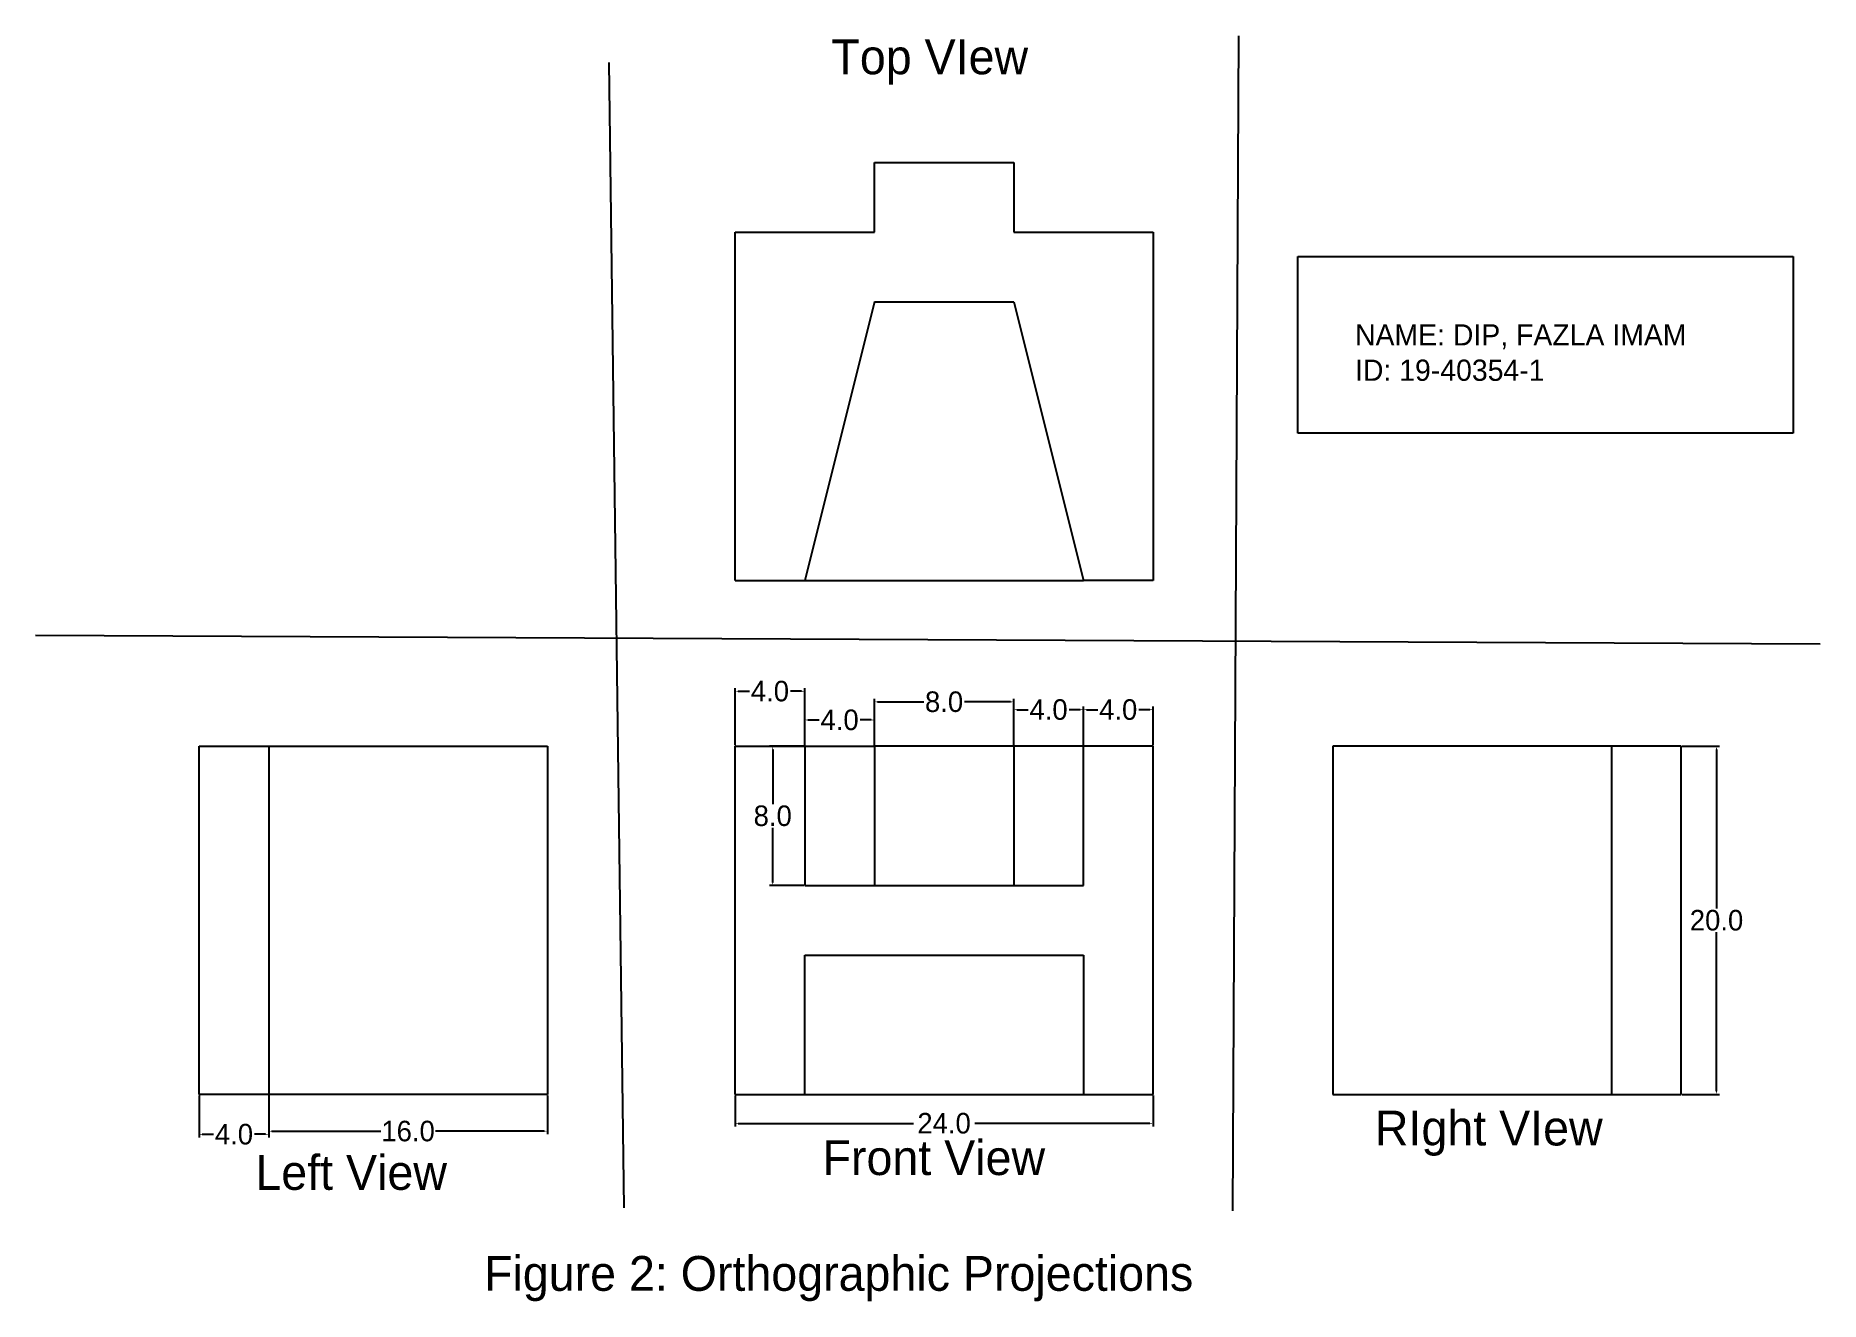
# Model space of a CAD drawing. Header units: inches. Extents: x -16 to 87, y 1 to 74.
import ezdxf

# ---------------------------------------------------------------- set-up
doc = ezdxf.new("R2010")
doc.units = ezdxf.units.IN
doc.header["$MEASUREMENT"] = 0
doc.dimstyles.get("Standard").update_dxf_attribs({"dimtxt": 1.18, "dimasz": 0.18, "dimexe": 0.18, "dimexo": 0.0625, "dimgap": 0.09, "dimtad": 0, "dimtih": 1, "dimtoh": 1, "dimdec": 1, "dimzin": 0, "dimdsep": 46, "dimtxsty": 'Standard', "dimcen": 0.09, "dimadec": 0, "dimazin": 0, "dimtfac": 1, "dimtdec": 1, "dimtofl": 0, "dimtmove": 0, "dimatfit": 3, "dimfxl": 1, "dimtolj": 1, "dimtzin": 0, "dimarcsym": 0})

# ---------------------------------------------------------------- blocks, each defined once
blk = doc.blocks.new('*D2')
at = {"color": 0, "lineweight": -2}
for p, q in [((24.34, 12.96), (24.34, 11.18)), ((48.34, 12.96), (48.34, 11.18)), ((24.52, 11.36), (34.58, 11.36)), ((48.16, 11.36), (38.11, 11.36))]:
    blk.add_line(p, q, dxfattribs=at)
at = {"color": 0}
for points in [[(24.52, 11.39), (24.52, 11.33), (24.34, 11.36)], [(48.16, 11.39), (48.16, 11.33), (48.34, 11.36)]]:
    blk.add_solid(points, dxfattribs=at)
at = {"layer": 'Defpoints', "color": 0}
for p in [(24.34, 13.02), (48.34, 13.02), (48.34, 11.36)]:
    blk.add_point(p, dxfattribs=at)
at = {"color": 0, "insert": (36.34, 11.36), "char_height": 1.18, "attachment_point": 5}
blk.add_mtext('\\A1;24.0', dxfattribs=at)
blk = doc.blocks.new('*D3')
at = {"color": 0, "lineweight": -2}
for p, q in [((-2.44, 12.96), (-2.44, 10.73)), ((13.56, 12.96), (13.56, 10.73)), ((-2.26, 10.91), (4, 10.91)), ((13.38, 10.91), (7.13, 10.91))]:
    blk.add_line(p, q, dxfattribs=at)
at = {"color": 0}
for points in [[(-2.26, 10.94), (-2.26, 10.88), (-2.44, 10.91)], [(13.38, 10.94), (13.38, 10.88), (13.56, 10.91)]]:
    blk.add_solid(points, dxfattribs=at)
at = {"layer": 'Defpoints', "color": 0}
for p in [(-2.44, 13.02), (13.56, 13.02), (13.56, 10.91)]:
    blk.add_point(p, dxfattribs=at)
at = {"color": 0, "insert": (5.56, 10.91), "char_height": 1.18, "attachment_point": 5}
blk.add_mtext('\\A1;16.0', dxfattribs=at)
blk = doc.blocks.new('*D4')
at = {"color": 0, "lineweight": -2}
for p, q in [((-6.44, 12.96), (-6.44, 10.55)), ((-2.44, 12.9), (-2.44, 10.55)), ((-6.26, 10.73), (-5.61, 10.73)), ((-2.62, 10.73), (-3.27, 10.73))]:
    blk.add_line(p, q, dxfattribs=at)
at = {"color": 0}
for points in [[(-6.26, 10.76), (-6.26, 10.7), (-6.44, 10.73)], [(-2.62, 10.76), (-2.62, 10.7), (-2.44, 10.73)]]:
    blk.add_solid(points, dxfattribs=at)
at = {"layer": 'Defpoints', "color": 0}
for p in [(-6.44, 13.02), (-2.44, 12.96), (-2.44, 10.73)]:
    blk.add_point(p, dxfattribs=at)
at = {"color": 0, "insert": (-4.44, 10.73), "char_height": 1.18, "attachment_point": 5}
blk.add_mtext('\\A1;4.0', dxfattribs=at)
blk = doc.blocks.new('*D5')
at = {"color": 0, "lineweight": -2}
for p, q in [((78.72, 33.02), (80.88, 33.02)), ((80.7, 32.84), (80.7, 23.7)), ((80.7, 13.2), (80.7, 22.34)), ((78.72, 13.02), (80.88, 13.02))]:
    blk.add_line(p, q, dxfattribs=at)
at = {"color": 0}
for points in [[(80.67, 32.84), (80.73, 32.84), (80.7, 33.02)], [(80.67, 13.2), (80.73, 13.2), (80.7, 13.02)]]:
    blk.add_solid(points, dxfattribs=at)
at = {"layer": 'Defpoints', "color": 0}
for p in [(78.66, 33.02), (78.66, 13.02), (80.7, 13.02)]:
    blk.add_point(p, dxfattribs=at)
at = {"color": 0, "insert": (80.7, 23.02), "char_height": 1.18, "attachment_point": 5}
blk.add_mtext('\\A1;20.0', dxfattribs=at)
blk = doc.blocks.new('*D6')
at = {"color": 0, "lineweight": -2}
for p, q in [((44.34, 33.09), (44.34, 35.3)), ((44.52, 35.12), (45.17, 35.12)), ((48.16, 35.12), (47.52, 35.12)), ((48.34, 33.09), (48.34, 35.3))]:
    blk.add_line(p, q, dxfattribs=at)
at = {"color": 0}
for points in [[(44.52, 35.15), (44.52, 35.09), (44.34, 35.12)], [(48.16, 35.15), (48.16, 35.09), (48.34, 35.12)]]:
    blk.add_solid(points, dxfattribs=at)
at = {"layer": 'Defpoints', "color": 0}
for p in [(48.34, 35.12), (44.34, 33.02), (48.34, 33.02)]:
    blk.add_point(p, dxfattribs=at)
at = {"color": 0, "insert": (46.34, 35.12), "char_height": 1.18, "attachment_point": 5}
blk.add_mtext('\\A1;4.0', dxfattribs=at)
blk = doc.blocks.new('*D7')
at = {"color": 0, "lineweight": -2}
for p, q in [((32.34, 33.09), (32.34, 35.75)), ((32.52, 35.57), (35.17, 35.57)), ((40.16, 35.57), (37.52, 35.57)), ((40.34, 33.09), (40.34, 35.75))]:
    blk.add_line(p, q, dxfattribs=at)
at = {"color": 0}
for points in [[(32.52, 35.6), (32.52, 35.54), (32.34, 35.57)], [(40.16, 35.6), (40.16, 35.54), (40.34, 35.57)]]:
    blk.add_solid(points, dxfattribs=at)
at = {"layer": 'Defpoints', "color": 0}
for p in [(32.34, 35.57), (32.34, 33.02), (40.34, 33.02)]:
    blk.add_point(p, dxfattribs=at)
at = {"color": 0, "insert": (36.34, 35.57), "char_height": 1.18, "attachment_point": 5}
blk.add_mtext('\\A1;8.0', dxfattribs=at)
blk = doc.blocks.new('*D8')
at = {"color": 0, "lineweight": -2}
for p, q in [((24.34, 33.09), (24.34, 36.36)), ((24.52, 36.18), (25.17, 36.18)), ((28.16, 36.18), (27.52, 36.18)), ((28.34, 33.09), (28.34, 36.36))]:
    blk.add_line(p, q, dxfattribs=at)
at = {"color": 0}
for points in [[(24.52, 36.21), (24.52, 36.15), (24.34, 36.18)], [(28.16, 36.21), (28.16, 36.15), (28.34, 36.18)]]:
    blk.add_solid(points, dxfattribs=at)
at = {"layer": 'Defpoints', "color": 0}
for p in [(28.34, 36.18), (24.34, 33.02), (28.34, 33.02)]:
    blk.add_point(p, dxfattribs=at)
at = {"color": 0, "insert": (26.34, 36.18), "char_height": 1.18, "attachment_point": 5}
blk.add_mtext('\\A1;4.0', dxfattribs=at)
blk = doc.blocks.new('*D9')
at = {"color": 0, "lineweight": -2}
for p, q in [((28.28, 33.02), (26.32, 33.02)), ((26.5, 32.84), (26.5, 29.7)), ((26.5, 25.2), (26.5, 28.34)), ((28.28, 25.02), (26.32, 25.02))]:
    blk.add_line(p, q, dxfattribs=at)
at = {"color": 0}
for points in [[(26.47, 32.84), (26.53, 32.84), (26.5, 33.02)], [(26.47, 25.2), (26.53, 25.2), (26.5, 25.02)]]:
    blk.add_solid(points, dxfattribs=at)
at = {"layer": 'Defpoints', "color": 0}
for p in [(28.34, 33.02), (26.5, 25.02), (28.34, 25.02)]:
    blk.add_point(p, dxfattribs=at)
at = {"color": 0, "insert": (26.5, 29.02), "char_height": 1.18, "attachment_point": 5}
blk.add_mtext('\\A1;8.0', dxfattribs=at)
blk = doc.blocks.new('*D10')
at = {"color": 0, "lineweight": -2}
for p, q in [((40.34, 33.15), (40.34, 35.3)), ((40.52, 35.12), (41.17, 35.12)), ((44.16, 35.12), (43.52, 35.12)), ((44.34, 33.15), (44.34, 35.3))]:
    blk.add_line(p, q, dxfattribs=at)
at = {"color": 0}
for points in [[(40.52, 35.15), (40.52, 35.09), (40.34, 35.12)], [(44.16, 35.15), (44.16, 35.09), (44.34, 35.12)]]:
    blk.add_solid(points, dxfattribs=at)
at = {"layer": 'Defpoints', "color": 0}
for p in [(44.34, 35.12), (40.34, 33.09), (44.34, 33.09)]:
    blk.add_point(p, dxfattribs=at)
at = {"color": 0, "insert": (42.34, 35.12), "char_height": 1.18, "attachment_point": 5}
blk.add_mtext('\\A1;4.0', dxfattribs=at)
blk = doc.blocks.new('*D11')
at = {"color": 0, "lineweight": -2}
for p, q in [((28.34, 33.15), (28.34, 34.71)), ((28.52, 34.53), (29.17, 34.53)), ((32.16, 34.53), (31.52, 34.53)), ((32.34, 33.09), (32.34, 34.71))]:
    blk.add_line(p, q, dxfattribs=at)
at = {"color": 0}
for points in [[(28.52, 34.56), (28.52, 34.5), (28.34, 34.53)], [(32.16, 34.56), (32.16, 34.5), (32.34, 34.53)]]:
    blk.add_solid(points, dxfattribs=at)
at = {"layer": 'Defpoints', "color": 0}
for p in [(32.34, 34.53), (28.34, 33.09), (32.34, 33.02)]:
    blk.add_point(p, dxfattribs=at)
at = {"color": 0, "insert": (30.34, 34.53), "char_height": 1.18, "attachment_point": 5}
blk.add_mtext('\\A1;4.0', dxfattribs=at)

msp = doc.modelspace()

# ---------------------------------------------------------------- linework, layer by layer
for p, q in [((53.24, 73.83), (52.9, 6.34)), ((17.09, 72.3), (17.94, 6.51)), ((32.34, 62.55), (32.34, 66.55)), ((32.34, 66.55), (40.34, 66.55)), ((40.34, 66.55), (40.34, 62.55)), ((24.34, 42.55), (24.34, 62.55)), ((24.34, 62.55), (32.34, 62.55)), ((40.34, 62.55), (48.34, 62.55)), ((48.34, 62.55), (48.34, 42.55)), ((56.65, 61.16), (85.11, 61.16)), ((56.65, 51), (56.65, 61.16)), ((85.11, 61.16), (85.11, 51)), ((32.34, 58.55), (28.34, 42.55)), ((32.34, 58.55), (40.34, 58.55)), ((40.34, 58.55), (44.34, 42.55)), ((85.11, 51), (56.65, 51)), ((24.34, 42.55), (28.34, 42.55)), ((28.34, 42.55), (44.34, 42.55)), ((48.34, 42.55), (44.34, 42.55)), ((-15.83, 39.41), (86.66, 38.9)), ((-6.44, 13.02), (-6.44, 33.02)), ((-6.44, 33.02), (-2.44, 33.02)), ((-2.44, 33.02), (-2.44, 13.02)), ((-2.44, 33.02), (13.56, 33.02)), ((13.56, 33.02), (13.56, 13.02)), ((24.34, 13.02), (24.34, 33.02)), ((24.34, 33.02), (28.34, 33.02)), ((28.34, 33.02), (28.34, 25.02)), ((28.34, 33.02), (32.34, 33.02)), ((40.34, 33.02), (32.34, 33.02)), ((32.34, 33.02), (32.34, 25.02)), ((44.34, 33.02), (40.34, 33.02)), ((40.34, 33.02), (40.34, 25.02)), ((48.34, 33.02), (44.34, 33.02)), ((44.34, 25.02), (44.34, 33.02)), ((48.34, 13.02), (48.34, 33.02)), ((74.66, 33.02), (58.66, 33.02)), ((58.66, 33.02), (58.66, 13.02)), ((78.66, 33.02), (74.66, 33.02)), ((74.66, 33.02), (74.66, 13.02)), ((78.66, 13.02), (78.66, 33.02)), ((28.34, 25.02), (44.34, 25.02)), ((28.34, 13.02), (28.34, 21.02)), ((28.34, 21.02), (44.34, 21.02)), ((44.34, 21.02), (44.34, 13.02)), ((-2.44, 13.02), (-6.44, 13.02)), ((13.56, 13.02), (-2.44, 13.02)), ((24.34, 13.02), (28.34, 13.02)), ((28.34, 13.02), (44.34, 13.02)), ((44.34, 13.02), (48.34, 13.02)), ((58.66, 13.02), (74.66, 13.02)), ((74.66, 13.02), (78.66, 13.02))]:
    msp.add_line(p, q)

# ---------------------------------------------------------------- texts
for s, height, p in [('Top VIew', 2, (29.87, 71.62)), ('NAME: DIP, FAZLA IMAM', 1.22, (59.94, 56.04)), ('ID: 19-40354-1', 1.22, (59.94, 54.01)), ('RIght VIew', 2, (61.08, 10.09)), ('Front View', 2, (29.36, 8.39)), ('Left View', 2, (-3.21, 7.54)), ('Figure 2: Orthographic Projections', 2, (9.92, 1.74))]:
    msp.add_text(s, height=height).set_placement(p)

# ---------------------------------------------------------------- dimensions: what is measured, and where the dimension line sits
for base, p1, p2, picture, middle in [((28.34, 36.18), (24.34, 33.02), (28.34, 33.02), '*D8', (26.34, 36.18)), ((32.34, 35.57), (40.34, 33.02), (32.34, 33.02), '*D7', (36.34, 35.57)), ((44.34, 35.12), (40.34, 33.09), (44.34, 33.09), '*D10', (42.34, 35.12)), ((48.34, 35.12), (44.34, 33.02), (48.34, 33.02), '*D6', (46.34, 35.12)), ((32.34, 34.53), (28.34, 33.09), (32.34, 33.02), '*D11', (30.34, 34.53)), ((-2.44, 10.73), (-6.44, 13.02), (-2.44, 12.96), '*D4', (-4.44, 10.73)), ((13.56, 10.91), (-2.44, 13.02), (13.56, 13.02), '*D3', (5.56, 10.91))]:
    dim = msp.add_linear_dim(base=base, p1=p1, p2=p2, dimstyle='Standard')
    dim.commit()
    dim.dimension.update_dxf_attribs({"geometry": picture, "text_midpoint": middle})
for base, p1, p2, picture, middle in [((26.5, 25.02), (28.34, 33.02), (28.34, 25.02), '*D9', (26.5, 29.02)), ((80.7, 13.02), (78.66, 33.02), (78.66, 13.02), '*D5', (80.7, 23.02))]:
    dim = msp.add_linear_dim(base=base, p1=p1, p2=p2, angle=90, dimstyle='Standard')
    dim.commit()
    dim.dimension.update_dxf_attribs({"geometry": picture, "text_midpoint": middle})
dim = msp.add_aligned_dim(p1=(24.34, 13.02), p2=(48.34, 13.02), distance=-1.66, dimstyle='Standard')
dim.commit()
dim.dimension.update_dxf_attribs({"geometry": '*D2', "text_midpoint": (36.34, 11.36)})

doc.saveas('drawing.dxf')
